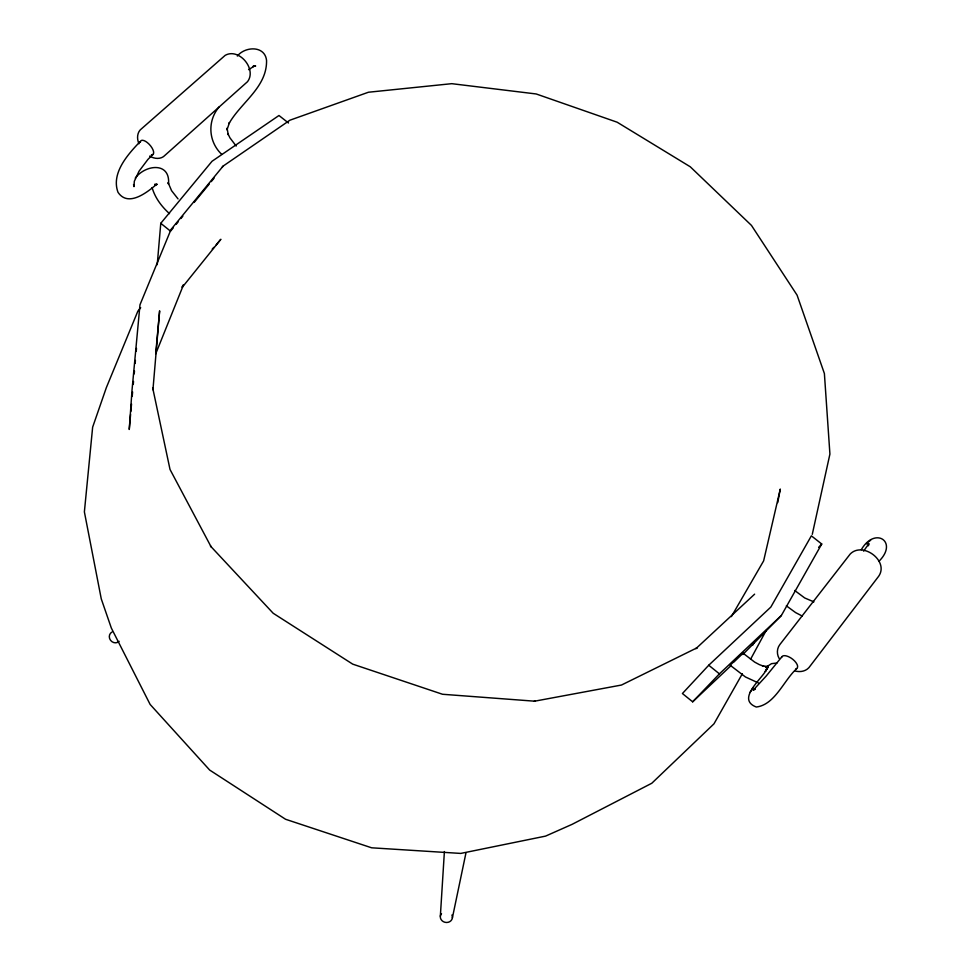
<?xml version="1.0" encoding="UTF-8"?>
<svg xmlns="http://www.w3.org/2000/svg" width="971" height="971" viewBox="0 0 971 971"><rect width="100%" height="100%" fill="white"/><g stroke="black" fill="none" stroke-linecap="round" stroke-linejoin="round"><path stroke-width="1.46" d="M440.349 916.211L444.402 851.543M157.229 264.707L160.773 223.306L212.03 161.271L278.98 115.5L288.484 123.001M130.587 414.459L129.252 429.473L132.02 390.148L139.982 304.773L171.017 229.496L223.136 166.077L289.892 120.21L368.446 92.233L451.77 83.676L536.21 93.969L617.155 122.212L690.26 166.781L751.469 225.418L797.082 295.148L824.391 373.532L829.914 454.064L812.278 534.341M130.854 411.461L131.534 403.948M132.202 396.447L132.602 391.932M133.27 384.431L133.537 381.421M134.216 373.92L134.484 370.91M135.151 363.409L135.418 360.399M136.219 351.393L136.498 348.395M155.833 352.364L159.632 310.841L152.945 389.735L152.738 388.109L170.022 469.466L211.108 546.831L210.452 546.042L273.191 613.259L352.716 664.14L442.521 694.265L535.094 701.22L534.184 701.268L621.476 685.041L697.178 647.742L695.891 648.664L754.625 594.155M777.722 502.626L780.283 489.056L763.631 560.874L731.381 616.621M868.438 545.034L868.317 545.787L868.96 543.602L863.583 551.127M452.389 917.838L465.983 852.781M155.7 353.857L183.495 284.831L181.978 287.015M766.799 669.092L767.224 668.036M766.447 669.65C762.017 678.875 735.909 699.278 756.3 707.022C775.004 704.8 783.852 680.234 796.669 668.679M766.265 630.313L750.547 659.297M742.779 654.551L781.364 615.493L821.733 544.015L811.368 535.834L770.828 607.081L708.733 665.232L682.419 693.525L692.651 701.815L730.787 665.851M742.342 673.789L713.976 723.832L651.808 783.245L572.077 824.355L545.556 836.116L460.74 853.424L371.65 847.804L285.571 819.269L209.675 770.064L150.129 704.436L111.337 628.055L101.263 598.864L84.38 511.887L92.646 427.167L106.349 387.623L137.846 311.193L140.698 307.673M752.586 645.302L754.066 642.681M758.485 682.989L745.425 676.957L730.168 665.244L742.839 653.034L754.661 662.101L759.334 664.613L763.861 666.276L762.502 666.009L768.255 666.446M742.839 653.034L733.724 662.028M750.025 692.469L751.251 690.575M752.137 689.179L753.217 687.517M219.24 106.834C207.187 120.72 208.28 141.657 221.728 154.365M878.852 561.384C898.709 541.867 875.005 526.027 861.313 549.659M781.813 656.869L766.143 676.107L753.083 690.308L755.183 689.216L754.528 689.361M182.475 287.04L220.866 239.279L216.23 244.741M173.372 227.712L170.532 231.171L160.773 223.306M176.212 224.265L178.106 221.958M180.946 218.499L182.839 216.193M194.2 202.369L209.348 183.932M211.241 181.626L214.081 178.166M222.153 167.255L223.136 166.077M818.65 547.341L821.733 544.015M212.248 249.061L213.863 247.362M692.651 701.815L719.426 673.85L781.364 615.493M153.03 154.353L147.92 159.414L139.023 171.236L134.314 181.298L133.998 186.638L133.537 184.539M140.164 141.572C127.893 154.328 110.912 173.178 118.001 192.294C128.172 207.515 147.143 192.367 156.489 184.441L154.814 185.024L157.278 184.332L154.875 184.174M869.106 541.575L870.732 540.022M866.63 543.942L868.062 542.571M135.26 178.118C145.383 164.487 170.556 161.574 168.517 184.15L168.104 182.572L171.564 190.656L178.033 198.909M248.576 69.657L254.572 65.931L252.812 66.55L255.664 66.004L253.625 66.064M237.337 56.063C245.08 46.292 264.865 45.346 266.552 60.384C267.122 87.317 240.966 102.404 229.022 123.535L229.472 122.601L226.983 129.823L227.105 128.136L228.234 134.787L227.894 133.622L229.933 137.833L236.184 146.038M767.321 666.64L765.561 667.502L771.52 663.666L777.006 662.987M794.691 670.876C799.606 672.357 805.396 671.568 808.94 667.611L878.658 576.276C889.351 561.02 862.709 541.199 850.195 554.04L779.871 644.55C776.727 648.579 776.63 654.272 779.24 658.605M812.593 601.547L813.892 601.874L804.716 597.966L794.691 590.477M149.704 156.076C154.328 159.013 161.077 159.608 165.046 155.251L247.484 81.71C257.133 69.269 239.06 47.482 225.187 55.347L141.815 128.512C136.935 131.898 136.668 138.756 138.962 143.769M802.204 616.027L795.601 612.592L786.34 605.819M708.733 665.232L719.426 673.85M169.512 213.644C161.659 206.641 154.984 197.805 152.095 187.561M781.594 657.452A9.382 4.321 36.7 0 1 786.498 655.959A9.552 4.406 36.7 0 1 797.033 664.334A9.382 4.321 36.7 0 1 795.929 668.837M140.334 142.239A9.006 3.835 49 0 1 142.555 140.285A9.176 3.908 49 0 1 151.998 147.908A9.006 3.835 49 0 1 151.403 154.923M451.916 915.034A6.069 5.425 9.9 0 1 449.719 921.685A6.069 5.425 9.9 0 1 441.975 920.642A6.069 5.425 9.9 0 1 441.502 913.626M119.142 641.333A5.911 5.438 46.4 0 1 110.609 640.387A5.911 5.438 46.4 0 1 111.968 632.06M768.012 667.211L765.366 671.313L768.012 667.211"/></g></svg>
